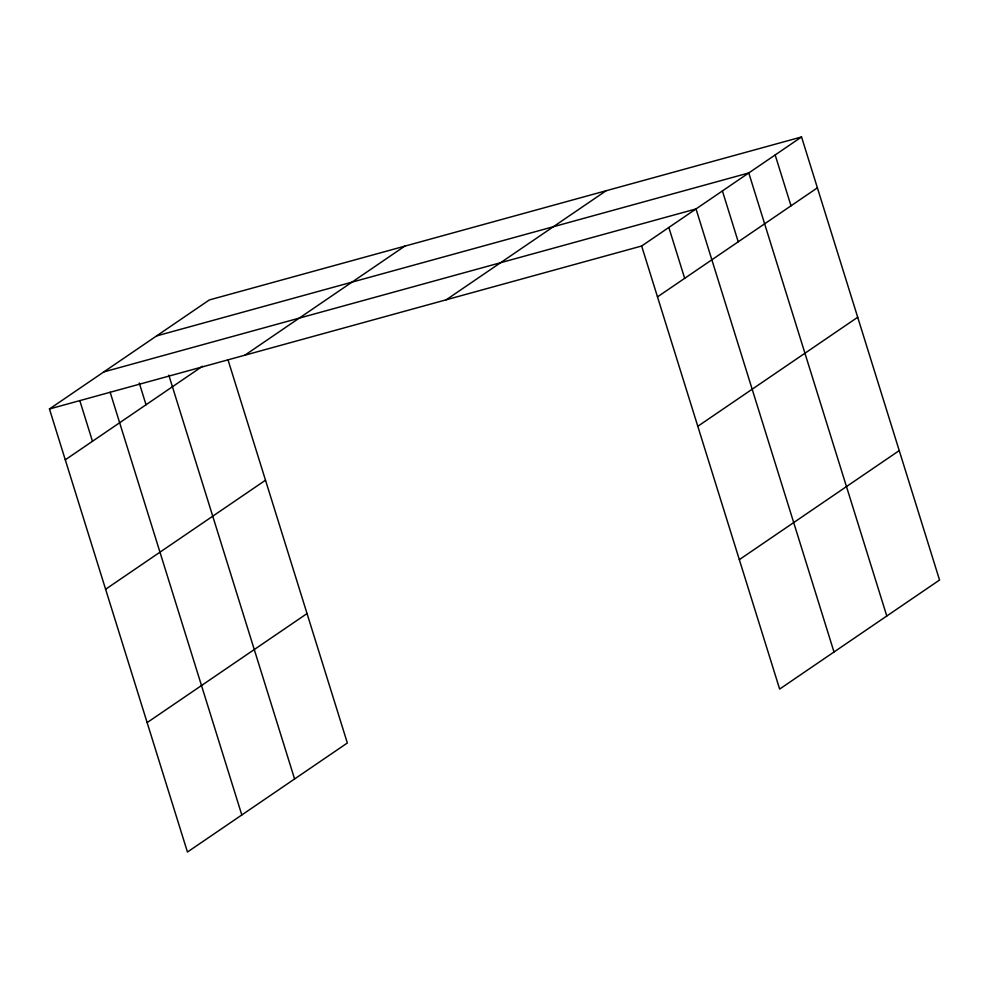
<?xml version="1.0" encoding="UTF-8"?>
<svg xmlns="http://www.w3.org/2000/svg" width="989" height="989" viewBox="0 0 989 989"><rect width="100%" height="100%" fill="white"/><g stroke="black" fill="none" stroke-linecap="round" stroke-linejoin="round"><path stroke-width="1.48" d="M227.94 359.613L347.349 742.986L187.453 852.036L49.45 408.976L209.359 299.927L801.547 136.964L939.55 580.024L779.641 689.073L641.651 246.014L801.547 136.964M65.286 459.823L202.572 366.202M244.876 355.199L404.773 246.15M446.224 299.791L606.121 190.741M105.6 589.259L265.509 480.209M657.487 296.873L817.396 187.823M147.138 722.6L307.035 613.563M697.801 426.296L857.71 317.246M739.339 559.638L899.236 450.601M156.583 335.914L748.784 172.951L886.787 616.011M103.82 371.901L696.021 208.939L834.011 651.998M49.45 408.976L641.651 246.014M775.166 154.964L791.015 205.811M722.403 190.951L738.239 241.798M668.836 227.47L684.672 278.329M168.81 375.14L294.586 778.973M139.251 382.966L146.038 404.761M110.15 392.237L241.811 814.961M79.8 400.607L92.472 441.292"/></g></svg>
